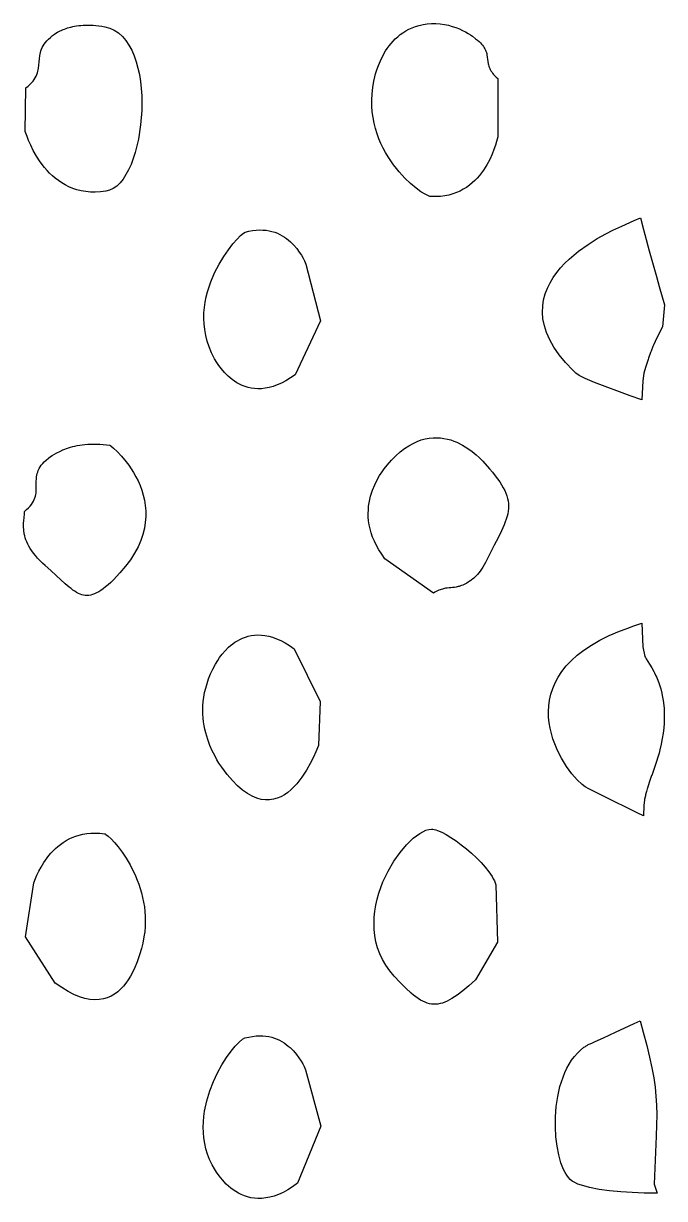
# Model space of a CAD drawing. Header units: millimetres. Extents: x 73 to 173, y -160 to -92.
# Drawn here: x 169.728 to 170.387, y -138.948 to -137.741 of the extents above; entities that cross this region are included whole.
import ezdxf

# ---------------------------------------------------------------- set-up
doc = ezdxf.new("R2010")
doc.units = ezdxf.units.MM
doc.layers.add('F.Silkscreen', color=41, linetype='CONTINUOUS', true_color=0xf2eda1)

msp = doc.modelspace()

# ---------------------------------------------------------------- linework, layer by layer
at = {"layer": 'F.Silkscreen', "linetype": 'CONTINUOUS'}
for p, q in [((169.773462, -137.745694), (169.775146, -137.745198)), ((169.775146, -137.745198), (169.776918, -137.744737)), ((169.776918, -137.744737), (169.778781, -137.744302)), ((169.778781, -137.744302), (169.780739, -137.74391)), ((169.780739, -137.74391), (169.78278, -137.743577)), ((169.78278, -137.743577), (169.784929, -137.743285)), ((169.784929, -137.743285), (169.787153, -137.743048)), ((169.787153, -137.743048), (169.789488, -137.742876)), ((169.789488, -137.742876), (169.791913, -137.742777)), ((169.791913, -137.742777), (169.794441, -137.742753)), ((169.794441, -137.742753), (169.797061, -137.742796)), ((169.797061, -137.742796), (169.799788, -137.742928)), ((169.799788, -137.742928), (169.802615, -137.74315)), ((169.802615, -137.74315), (169.805534, -137.743464)), ((169.805534, -137.743464), (169.808564, -137.743874)), ((169.808564, -137.743874), (169.811695, -137.744384)), ((169.811695, -137.744384), (169.816835, -137.74576)), ((170.127847, -137.74548), (170.131385, -137.744161)), ((170.131385, -137.744161), (170.135122, -137.743057)), ((170.135122, -137.743057), (170.139058, -137.742177)), ((170.139058, -137.742177), (170.143205, -137.741543)), ((170.143205, -137.741543), (170.147573, -137.741176)), ((170.147573, -137.741176), (170.149914, -137.741105)), ((170.149914, -137.741105), (170.15222, -137.741129)), ((170.15222, -137.741129), (170.156718, -137.741442)), ((170.156718, -137.741442), (170.161038, -137.742058)), ((170.161038, -137.742058), (170.165182, -137.742942)), ((170.165182, -137.742942), (170.169117, -137.744046)), ((170.169117, -137.744046), (170.172835, -137.745327)), ((170.172835, -137.745327), (170.176326, -137.746748)), ((169.752225, -137.758933), (169.753949, -137.757159)), ((169.753949, -137.757159), (169.755914, -137.755363)), ((169.755914, -137.755363), (169.758136, -137.753545)), ((169.758136, -137.753545), (169.760021, -137.75214)), ((169.760021, -137.75214), (169.761434, -137.7512)), ((169.761434, -137.7512), (169.763171, -137.750144)), ((169.763171, -137.750144), (169.765233, -137.749028)), ((169.765233, -137.749028), (169.767636, -137.747881)), ((169.767636, -137.747881), (169.768963, -137.747323)), ((169.768963, -137.747323), (169.770373, -137.74676)), ((169.770373, -137.74676), (169.771877, -137.746221)), ((169.771877, -137.746221), (169.773462, -137.745694)), ((169.816835, -137.74576), (169.821558, -137.747906)), ((169.821558, -137.747906), (169.825909, -137.750785)), ((169.825909, -137.750785), (169.829857, -137.754331)), ((169.829857, -137.754331), (169.833438, -137.758506)), ((170.10822, -137.759263), (170.110508, -137.75692)), ((170.110508, -137.75692), (170.112961, -137.754673)), ((170.112961, -137.754673), (170.115585, -137.752547)), ((170.115585, -137.752547), (170.118377, -137.750552)), ((170.118377, -137.750552), (170.121344, -137.748694)), ((170.121344, -137.748694), (170.124501, -137.746991)), ((170.124501, -137.746991), (170.127847, -137.74548)), ((170.176326, -137.746748), (170.179565, -137.748252)), ((170.179565, -137.748252), (170.182549, -137.749798)), ((170.182549, -137.749798), (170.185264, -137.751354)), ((170.185264, -137.751354), (170.187684, -137.752862)), ((170.187684, -137.752862), (170.189803, -137.754289)), ((170.189803, -137.754289), (170.193092, -137.756691)), ((170.193092, -137.756691), (170.194984, -137.758215)), ((169.74558, -137.770804), (169.746067, -137.769149)), ((169.746067, -137.769149), (169.746687, -137.767489)), ((169.746687, -137.767489), (169.74745, -137.765822)), ((169.74745, -137.765822), (169.748361, -137.764127)), ((169.748361, -137.764127), (169.749451, -137.762413)), ((169.749451, -137.762413), (169.750731, -137.76068)), ((169.750731, -137.76068), (169.752225, -137.758933)), ((169.833438, -137.758506), (169.836627, -137.76326)), ((169.836627, -137.76326), (169.839467, -137.768511)), ((169.839467, -137.768511), (169.841942, -137.774235)), ((170.097581, -137.774359), (170.100571, -137.769237)), ((170.100571, -137.769237), (170.102263, -137.766682)), ((170.102263, -137.766682), (170.104096, -137.764154)), ((170.104096, -137.764154), (170.106084, -137.761683)), ((170.106084, -137.761683), (170.10822, -137.759263)), ((170.194984, -137.758215), (170.196562, -137.759582)), ((170.196562, -137.759582), (170.197967, -137.760924)), ((170.197967, -137.760924), (170.199199, -137.762237)), ((170.199199, -137.762237), (170.200282, -137.763533)), ((170.200282, -137.763533), (170.20121, -137.764805)), ((170.20121, -137.764805), (170.202012, -137.766044)), ((170.202012, -137.766044), (170.202685, -137.767282)), ((170.202685, -137.767282), (170.203263, -137.768497)), ((170.203263, -137.768497), (170.203731, -137.769695)), ((169.743983, -137.783753), (169.744234, -137.780534)), ((169.744234, -137.780534), (169.744491, -137.777321)), ((169.744491, -137.777321), (169.744888, -137.774076)), ((169.744888, -137.774076), (169.745198, -137.772446)), ((169.745198, -137.772446), (169.74558, -137.770804)), ((169.841942, -137.774235), (169.84407, -137.780374)), ((169.84407, -137.780374), (169.84585, -137.786862)), ((170.093073, -137.784212), (170.095089, -137.7794)), ((170.095089, -137.7794), (170.097581, -137.774359)), ((170.203731, -137.769695), (170.20412, -137.770883)), ((170.20412, -137.770883), (170.204443, -137.772061)), ((170.204443, -137.772061), (170.204698, -137.773234)), ((170.204698, -137.773234), (170.205089, -137.775545)), ((170.205089, -137.775545), (170.20538, -137.777846)), ((170.20538, -137.777846), (170.205669, -137.780154)), ((170.205669, -137.780154), (170.206061, -137.782472)), ((169.741146, -137.795167), (169.741884, -137.793516)), ((169.741884, -137.793516), (169.742478, -137.791857)), ((169.742478, -137.791857), (169.742944, -137.790227)), ((169.742944, -137.790227), (169.74331, -137.7886)), ((169.74331, -137.7886), (169.7436, -137.786978)), ((169.7436, -137.786978), (169.743983, -137.783753)), ((169.84585, -137.786862), (169.847298, -137.793661)), ((169.847298, -137.793661), (169.848416, -137.800705)), ((170.08933, -137.796014), (170.090238, -137.79266)), ((170.090238, -137.79266), (170.091464, -137.788683)), ((170.091464, -137.788683), (170.093073, -137.784212)), ((170.206061, -137.782472), (170.206324, -137.783638)), ((170.206324, -137.783638), (170.206651, -137.784817)), ((170.206651, -137.784817), (170.207049, -137.78601)), ((170.207049, -137.78601), (170.207519, -137.787219)), ((170.207519, -137.787219), (170.208102, -137.78844)), ((170.208102, -137.78844), (170.208783, -137.789676)), ((170.208783, -137.789676), (170.2096, -137.790926)), ((170.2096, -137.790926), (170.210535, -137.7922)), ((170.210535, -137.7922), (170.211622, -137.793506)), ((170.211622, -137.793506), (170.212877, -137.794835)), ((169.730728, -137.807243), (169.73291, -137.805454)), ((169.73291, -137.805454), (169.734831, -137.803694)), ((169.734831, -137.803694), (169.736506, -137.801949)), ((169.736506, -137.801949), (169.737964, -137.800233)), ((169.737964, -137.800233), (169.739211, -137.798521)), ((169.739211, -137.798521), (169.740262, -137.796837)), ((169.740262, -137.796837), (169.741146, -137.795167)), ((169.848416, -137.800705), (169.849209, -137.807956)), ((170.087236, -137.80696), (170.08837, -137.800328)), ((170.08837, -137.800328), (170.08933, -137.796014)), ((170.212877, -137.794835), (170.214277, -137.796178)), ((170.214277, -137.796178), (170.215869, -137.797552)), ((170.215869, -137.797552), (170.215777, -137.857394)), ((169.730044, -137.852078), (169.730728, -137.807243)), ((169.849209, -137.807956), (169.84969, -137.815356)), ((169.84969, -137.815356), (169.849733, -137.83038)), ((170.086224, -137.819778), (170.086524, -137.813442)), ((170.086524, -137.813442), (170.087236, -137.80696)), ((170.086313, -137.825947), (170.086224, -137.819778)), ((170.086761, -137.831967), (170.086313, -137.825947)), ((169.849733, -137.83038), (169.84861, -137.845351)), ((170.087552, -137.8378), (170.086761, -137.831967)), ((170.088649, -137.843472), (170.087552, -137.8378)), ((169.731863, -137.857342), (169.730044, -137.852078)), ((169.84861, -137.845351), (169.84637, -137.859868)), ((170.090031, -137.848985), (170.088649, -137.843472)), ((170.091696, -137.854299), (170.090031, -137.848985)), ((169.733481, -137.861437), (169.731863, -137.857342)), ((169.735599, -137.866256), (169.733481, -137.861437)), ((169.84637, -137.859868), (169.843073, -137.87349)), ((170.093596, -137.859452), (170.091696, -137.854299)), ((170.09569, -137.864404), (170.093596, -137.859452)), ((170.098007, -137.869171), (170.09569, -137.864404)), ((170.213452, -137.865955), (170.21194, -137.870401)), ((170.214566, -137.862203), (170.213452, -137.865955)), ((170.215777, -137.857394), (170.214566, -137.862203)), ((169.738258, -137.871625), (169.735599, -137.866256)), ((169.741512, -137.877352), (169.738258, -137.871625)), ((169.745359, -137.883253), (169.741512, -137.877352)), ((169.843073, -137.87349), (169.841055, -137.879832)), ((170.100473, -137.873751), (170.098007, -137.869171)), ((170.103082, -137.878124), (170.100473, -137.873751)), ((170.105814, -137.882307), (170.103082, -137.878124)), ((170.21, -137.875388), (170.207568, -137.880723)), ((170.21194, -137.870401), (170.21, -137.875388)), ((169.749856, -137.88914), (169.745359, -137.883253)), ((169.752347, -137.892017), (169.749856, -137.88914)), ((169.838786, -137.885804), (169.836288, -137.891341)), ((169.841055, -137.879832), (169.838786, -137.885804)), ((170.108642, -137.886273), (170.105814, -137.882307)), ((170.111552, -137.890041), (170.108642, -137.886273)), ((170.114496, -137.893595), (170.111552, -137.890041)), ((170.202917, -137.889069), (170.201087, -137.891857)), ((170.204612, -137.886268), (170.202917, -137.889069)), ((170.207568, -137.880723), (170.204612, -137.886268)), ((169.755017, -137.89482), (169.752347, -137.892017)), ((169.757867, -137.897528), (169.755017, -137.89482)), ((169.760898, -137.90013), (169.757867, -137.897528)), ((169.764107, -137.902575), (169.760898, -137.90013)), ((169.83061, -137.900895), (169.827446, -137.904817)), ((169.833556, -137.896384), (169.83061, -137.900895)), ((169.836288, -137.891341), (169.833556, -137.896384)), ((170.117463, -137.896939), (170.114496, -137.893595)), ((170.120432, -137.900052), (170.117463, -137.896939)), ((170.12627, -137.905613), (170.120432, -137.900052)), ((170.194634, -137.899983), (170.192157, -137.902536)), ((170.196939, -137.897336), (170.194634, -137.899983)), ((170.199097, -137.89462), (170.196939, -137.897336)), ((170.201087, -137.891857), (170.199097, -137.89462)), ((169.767499, -137.904858), (169.764107, -137.902575)), ((169.771104, -137.906956), (169.767499, -137.904858)), ((169.774894, -137.908843), (169.771104, -137.906956)), ((169.778886, -137.910493), (169.774894, -137.908843)), ((169.783081, -137.91188), (169.778886, -137.910493)), ((169.787494, -137.912991), (169.783081, -137.91188)), ((169.79211, -137.913802), (169.787494, -137.912991)), ((169.796952, -137.914281), (169.79211, -137.913802)), ((169.802019, -137.914406), (169.796952, -137.914281)), ((169.807301, -137.914165), (169.802019, -137.914406)), ((169.812816, -137.913518), (169.807301, -137.914165)), ((169.816757, -137.912491), (169.812816, -137.913518)), ((169.820509, -137.910661), (169.816757, -137.912491)), ((169.824083, -137.908089), (169.820509, -137.910661)), ((169.827446, -137.904817), (169.824083, -137.908089)), ((170.131818, -137.910249), (170.12627, -137.905613)), ((170.136876, -137.913935), (170.131818, -137.910249)), ((170.141248, -137.916621), (170.136876, -137.913935)), ((170.177009, -137.913273), (170.173395, -137.914872)), ((170.180418, -137.911467), (170.177009, -137.913273)), ((170.183633, -137.909469), (170.180418, -137.911467)), ((170.186662, -137.907301), (170.183633, -137.909469)), ((170.189487, -137.904978), (170.186662, -137.907301)), ((170.192157, -137.902536), (170.189487, -137.904978)), ((170.144744, -137.918286), (170.141248, -137.916621)), ((170.146109, -137.918742), (170.144744, -137.918286)), ((170.147174, -137.918928), (170.146109, -137.918742)), ((170.152123, -137.919006), (170.147174, -137.918928)), ((170.156823, -137.918759), (170.152123, -137.919006)), ((170.161296, -137.918194), (170.156823, -137.918759)), ((170.165544, -137.917352), (170.161296, -137.918194)), ((170.16958, -137.916235), (170.165544, -137.917352)), ((170.173395, -137.914872), (170.16958, -137.916235)), ((170.334296, -137.953386), (170.343431, -137.949203)), ((170.343431, -137.949203), (170.356018, -137.943648)), ((170.356018, -137.943648), (170.362442, -137.94063)), ((170.362442, -137.94063), (170.364577, -137.94872)), ((170.364577, -137.94872), (170.36463, -137.948923)), ((170.36463, -137.948923), (170.367043, -137.957936)), ((169.947801, -137.962753), (169.951442, -137.959067)), ((169.951442, -137.959067), (169.954226, -137.956662)), ((169.954226, -137.956662), (169.955948, -137.955629)), ((169.955948, -137.955629), (169.959933, -137.95462)), ((169.959933, -137.95462), (169.96377, -137.953895)), ((169.96377, -137.953895), (169.967446, -137.953447)), ((169.967446, -137.953447), (169.970984, -137.953255)), ((169.970984, -137.953255), (169.974373, -137.953311)), ((169.974373, -137.953311), (169.977619, -137.953593)), ((169.977619, -137.953593), (169.980726, -137.954079)), ((169.980726, -137.954079), (169.983691, -137.954757)), ((169.983691, -137.954757), (169.98653, -137.955629)), ((169.98653, -137.955629), (169.989216, -137.956657)), ((169.989216, -137.956657), (169.991781, -137.957833)), ((169.991781, -137.957833), (169.994204, -137.959134)), ((169.994204, -137.959134), (169.996509, -137.960571)), ((169.996509, -137.960571), (169.998681, -137.962078)), ((169.998681, -137.962078), (170.000737, -137.963682)), ((170.308681, -137.968017), (170.318159, -137.962057)), ((170.318159, -137.962057), (170.326853, -137.957163)), ((170.326853, -137.957163), (170.334296, -137.953386)), ((170.367043, -137.957936), (170.367064, -137.958014)), ((170.367064, -137.958014), (170.371548, -137.974571)), ((169.934052, -137.980541), (169.938883, -137.973585)), ((169.938883, -137.973585), (169.943546, -137.967613)), ((169.943546, -137.967613), (169.947801, -137.962753)), ((170.000737, -137.963682), (170.002652, -137.965364)), ((170.002652, -137.965364), (170.006154, -137.968838)), ((170.006154, -137.968838), (170.009184, -137.972408)), ((170.009184, -137.972408), (170.011763, -137.975914)), ((170.298927, -137.975032), (170.308681, -137.968017)), ((170.371548, -137.974571), (170.371582, -137.974696)), ((170.371582, -137.974696), (170.375525, -137.988997)), ((169.929252, -137.988428), (169.934052, -137.980541)), ((170.011763, -137.975914), (170.013914, -137.979244)), ((170.013914, -137.979244), (170.015654, -137.982284)), ((170.015654, -137.982284), (170.016993, -137.984897)), ((170.016993, -137.984897), (170.018555, -137.988297)), ((170.284827, -137.987478), (170.289366, -137.983075)), ((170.289366, -137.983075), (170.298927, -137.975032)), ((169.920683, -138.006561), (169.924729, -137.997132)), ((169.924729, -137.997132), (169.929252, -137.988428)), ((170.018555, -137.988297), (170.033595, -138.046625)), ((170.272832, -138.002157), (170.276491, -137.997022)), ((170.276491, -137.997022), (170.280509, -137.992132)), ((170.280509, -137.992132), (170.284827, -137.987478)), ((170.375525, -137.988997), (170.375531, -137.989021)), ((170.375531, -137.989021), (170.378941, -138.00116)), ((169.917356, -138.016641), (169.920683, -138.006561)), ((170.266826, -138.01313), (170.269586, -138.007534)), ((170.269586, -138.007534), (170.272832, -138.002157)), ((170.378941, -138.00116), (170.378954, -138.001202)), ((170.378954, -138.001202), (170.381809, -138.011194)), ((169.914948, -138.027267), (169.916022, -138.02189)), ((169.916022, -138.02189), (169.917356, -138.016641)), ((170.262979, -138.025053), (170.264605, -138.01898)), ((170.264605, -138.01898), (170.266826, -138.01313)), ((170.381809, -138.011194), (170.381883, -138.01145)), ((170.381883, -138.01145), (170.3873, -138.030116)), ((169.913704, -138.03835), (169.914162, -138.032757)), ((169.914162, -138.032757), (169.914948, -138.027267)), ((170.261783, -138.037872), (170.262018, -138.031348)), ((170.262018, -138.031348), (170.262979, -138.025053)), ((170.3873, -138.030116), (170.385201, -138.052773)), ((169.913583, -138.044045), (169.913704, -138.03835)), ((169.913828, -138.049813), (169.913583, -138.044045)), ((170.033595, -138.046625), (170.007448, -138.10193)), ((170.262335, -138.044618), (170.261783, -138.037872)), ((170.263726, -138.051575), (170.262335, -138.044618)), ((169.91448, -138.055646), (169.913828, -138.049813)), ((169.915558, -138.061542), (169.91448, -138.055646)), ((170.266032, -138.058746), (170.263726, -138.051575)), ((170.269304, -138.066138), (170.266032, -138.058746)), ((170.385201, -138.052773), (170.378428, -138.0662)), ((169.917083, -138.067487), (169.915558, -138.061542)), ((169.919103, -138.073456), (169.917083, -138.067487)), ((170.273598, -138.073732), (170.269304, -138.066138)), ((170.377718, -138.067694), (170.376035, -138.071456)), ((170.378428, -138.0662), (170.377718, -138.067694)), ((169.921627, -138.079463), (169.919103, -138.073456)), ((169.924691, -138.085471), (169.921627, -138.079463)), ((170.278988, -138.081536), (170.273598, -138.073732)), ((170.285535, -138.08954), (170.278988, -138.081536)), ((170.373056, -138.078967), (170.37088, -138.085114)), ((170.373502, -138.077774), (170.373056, -138.078967)), ((170.37543, -138.072893), (170.373502, -138.077774)), ((170.376035, -138.071456), (170.37543, -138.072893)), ((169.927046, -138.08944), (169.924691, -138.085471)), ((169.929074, -138.092465), (169.927046, -138.08944)), ((169.931654, -138.095915), (169.929074, -138.092465)), ((170.293281, -138.097737), (170.285535, -138.08954)), ((170.367876, -138.094505), (170.366182, -138.100374)), ((170.368143, -138.093628), (170.367876, -138.094505)), ((170.370514, -138.086201), (170.368143, -138.093628)), ((170.37088, -138.085114), (170.370514, -138.086201)), ((169.934804, -138.099611), (169.931654, -138.095915)), ((169.938541, -138.103357), (169.934804, -138.099611)), ((169.942824, -138.106971), (169.938541, -138.103357)), ((169.945192, -138.108668), (169.942824, -138.106971)), ((170.002624, -138.105263), (169.997934, -138.108115)), ((170.007448, -138.10193), (170.002624, -138.105263)), ((170.296107, -138.100401), (170.293281, -138.097737)), ((170.299693, -138.102898), (170.296107, -138.100401)), ((170.305566, -138.105853), (170.299693, -138.102898)), ((170.315252, -138.109885), (170.305566, -138.105853)), ((170.366182, -138.100374), (170.364852, -138.108396)), ((169.947687, -138.110258), (169.945192, -138.108668)), ((169.950332, -138.111719), (169.947687, -138.110258)), ((169.953127, -138.113032), (169.950332, -138.111719)), ((169.956058, -138.114157), (169.953127, -138.113032)), ((169.959142, -138.115092), (169.956058, -138.114157)), ((169.962357, -138.115799), (169.959142, -138.115092)), ((169.965735, -138.116258), (169.962357, -138.115799)), ((169.969252, -138.116441), (169.965735, -138.116258)), ((169.972909, -138.116327), (169.969252, -138.116441)), ((169.976717, -138.115901), (169.972909, -138.116327)), ((169.980664, -138.115131), (169.976717, -138.115901)), ((169.98477, -138.113983), (169.980664, -138.115131)), ((169.989013, -138.112448), (169.98477, -138.113983)), ((169.993395, -138.110505), (169.989013, -138.112448)), ((169.997934, -138.108115), (169.993395, -138.110505)), ((170.352132, -138.123572), (170.315252, -138.109885)), ((170.364852, -138.108396), (170.363927, -138.127809)), ((170.363927, -138.127809), (170.352132, -138.123572)), ((170.137163, -138.169003), (170.141283, -138.167864)), ((170.141283, -138.167864), (170.14531, -138.167116)), ((170.14531, -138.167116), (170.149251, -138.166718)), ((170.149251, -138.166718), (170.153103, -138.166634)), ((170.153103, -138.166634), (170.15686, -138.166853)), ((170.15686, -138.166853), (170.160505, -138.167335)), ((170.160505, -138.167335), (170.164029, -138.168059)), ((169.765373, -138.180684), (169.768699, -138.179221)), ((169.768699, -138.179221), (169.770505, -138.1785)), ((169.770505, -138.1785), (169.772418, -138.177802)), ((169.772418, -138.177802), (169.77443, -138.177122)), ((169.77443, -138.177122), (169.776544, -138.176479)), ((169.776544, -138.176479), (169.778766, -138.175878)), ((169.778766, -138.175878), (169.781083, -138.175318)), ((169.781083, -138.175318), (169.783495, -138.174808)), ((169.783495, -138.174808), (169.786025, -138.174352)), ((169.786025, -138.174352), (169.78865, -138.17397)), ((169.78865, -138.17397), (169.791382, -138.173646)), ((169.791382, -138.173646), (169.794214, -138.1734)), ((169.794214, -138.1734), (169.797162, -138.173236)), ((169.797162, -138.173236), (169.800198, -138.173159)), ((169.800198, -138.173159), (169.803348, -138.173177)), ((169.803348, -138.173177), (169.806603, -138.173301)), ((169.806603, -138.173301), (169.809967, -138.173525)), ((169.809967, -138.173525), (169.813429, -138.173862)), ((169.813429, -138.173862), (169.817002, -138.174323)), ((169.817002, -138.174323), (169.818117, -138.175095)), ((169.818117, -138.175095), (169.820705, -138.177278)), ((169.820705, -138.177278), (169.824415, -138.180801)), ((170.115598, -138.181245), (170.120031, -138.17783)), ((170.120031, -138.17783), (170.124397, -138.174914)), ((170.124397, -138.174914), (170.128721, -138.172496)), ((170.128721, -138.172496), (170.132977, -138.170531)), ((170.132977, -138.170531), (170.137163, -138.169003)), ((170.164029, -138.168059), (170.167438, -138.169003)), ((170.167438, -138.169003), (170.170717, -138.170123)), ((170.170717, -138.170123), (170.173862, -138.171406)), ((170.173862, -138.171406), (170.179744, -138.174352)), ((170.179744, -138.174352), (170.185, -138.177597)), ((170.185, -138.177597), (170.18962, -138.180952)), ((169.747904, -138.193225), (169.749592, -138.191443)), ((169.749592, -138.191443), (169.751537, -138.189642)), ((169.751537, -138.189642), (169.753753, -138.187815)), ((169.753753, -138.187815), (169.756062, -138.186104)), ((169.756062, -138.186104), (169.757806, -138.184917)), ((169.757806, -138.184917), (169.759928, -138.183584)), ((169.759928, -138.183584), (169.76245, -138.18216)), ((169.76245, -138.18216), (169.765373, -138.180684)), ((169.824415, -138.180801), (169.828905, -138.185588)), ((169.828905, -138.185588), (169.833851, -138.191557)), ((169.833851, -138.191557), (169.836385, -138.194958)), ((170.102105, -138.194867), (170.106625, -138.189745)), ((170.106625, -138.189745), (170.111126, -138.185217)), ((170.111126, -138.185217), (170.115598, -138.181245)), ((170.18962, -138.180952), (170.193509, -138.184174)), ((170.193509, -138.184174), (170.196635, -138.187054)), ((170.196635, -138.187054), (170.20039, -138.190924)), ((170.20039, -138.190924), (170.20732, -138.198668)), ((169.741866, -138.205284), (169.742238, -138.203607)), ((169.742238, -138.203607), (169.742746, -138.201912)), ((169.742746, -138.201912), (169.743407, -138.200203)), ((169.743407, -138.200203), (169.74424, -138.198478)), ((169.74424, -138.198478), (169.745247, -138.196748)), ((169.745247, -138.196748), (169.746467, -138.194998)), ((169.746467, -138.194998), (169.747904, -138.193225)), ((169.836385, -138.194958), (169.838902, -138.19862)), ((169.838902, -138.19862), (169.841364, -138.202544)), ((169.841364, -138.202544), (169.843729, -138.206706)), ((170.094396, -138.20553), (170.096843, -138.201757)), ((170.096843, -138.201757), (170.099045, -138.198691)), ((170.099045, -138.198691), (170.102105, -138.194867)), ((170.20732, -138.198668), (170.210355, -138.202251)), ((170.210355, -138.202251), (170.213108, -138.205689)), ((169.741285, -138.211948), (169.741428, -138.208623)), ((169.741294, -138.215249), (169.741285, -138.211948)), ((169.741325, -138.218538), (169.741294, -138.215249)), ((169.741428, -138.208623), (169.741591, -138.206966)), ((169.741591, -138.206966), (169.741866, -138.205284)), ((169.843729, -138.206706), (169.845939, -138.211113)), ((169.845939, -138.211113), (169.847966, -138.215743)), ((169.847966, -138.215743), (169.84977, -138.22059)), ((170.087014, -138.220698), (170.089327, -138.215041)), ((170.089327, -138.215041), (170.09184, -138.209967)), ((170.09184, -138.209967), (170.094396, -138.20553)), ((170.213108, -138.205689), (170.215592, -138.208971)), ((170.215592, -138.208971), (170.217809, -138.212112)), ((170.217809, -138.212112), (170.219771, -138.215138)), ((170.219771, -138.215138), (170.221473, -138.218063)), ((169.73993, -138.228503), (169.740423, -138.22683)), ((169.740423, -138.22683), (169.74079, -138.225167)), ((169.74079, -138.225167), (169.741036, -138.2235)), ((169.741036, -138.2235), (169.741197, -138.221837)), ((169.741197, -138.221837), (169.741325, -138.218538)), ((169.84977, -138.22059), (169.85131, -138.225644)), ((169.85131, -138.225644), (169.852531, -138.230891)), ((170.083588, -138.233588), (170.085049, -138.226891)), ((170.085049, -138.226891), (170.087014, -138.220698)), ((170.221473, -138.218063), (170.222934, -138.220891)), ((170.222934, -138.220891), (170.224153, -138.223646)), ((170.224153, -138.223646), (170.225136, -138.22634)), ((170.225136, -138.22634), (170.225895, -138.228983)), ((169.731358, -138.240594), (169.733261, -138.238819)), ((169.733261, -138.238819), (169.734903, -138.237063)), ((169.734903, -138.237063), (169.736318, -138.235319)), ((169.736318, -138.235319), (169.737508, -138.233608)), ((169.737508, -138.233608), (169.738493, -138.231885)), ((169.738493, -138.231885), (169.739299, -138.230189)), ((169.739299, -138.230189), (169.73993, -138.228503)), ((169.852531, -138.230891), (169.853402, -138.236333)), ((169.853402, -138.236333), (169.853873, -138.241943)), ((170.082761, -138.240743), (170.083081, -138.237113)), ((170.083081, -138.237113), (170.083588, -138.233588)), ((170.225895, -138.228983), (170.226443, -138.231603)), ((170.226443, -138.231603), (170.226756, -138.234197)), ((170.226789, -138.239401), (170.226499, -138.242044)), ((170.226756, -138.234197), (170.226874, -138.236797)), ((170.226874, -138.236797), (170.226789, -138.239401)), ((169.728199, -138.254741), (169.728414, -138.25178)), ((169.728414, -138.25178), (169.728724, -138.249161)), ((169.728724, -138.249161), (169.729283, -138.244991)), ((169.729172, -138.242388), (169.731358, -138.240594)), ((169.729359, -138.243484), (169.729172, -138.242388)), ((169.729283, -138.244991), (169.729359, -138.243484)), ((169.853898, -138.247724), (169.853443, -138.253664)), ((169.853873, -138.241943), (169.853898, -138.247724)), ((170.08264, -138.244481), (170.082761, -138.240743)), ((170.082741, -138.248317), (170.08264, -138.244481)), ((170.083074, -138.25225), (170.082741, -138.248317)), ((170.083659, -138.256268), (170.083074, -138.25225)), ((170.224542, -138.250255), (170.223543, -138.253148)), ((170.225372, -138.247449), (170.224542, -138.250255)), ((170.226029, -138.244722), (170.225372, -138.247449)), ((170.226499, -138.242044), (170.226029, -138.244722)), ((169.728156, -138.258003), (169.728199, -138.254741)), ((169.728405, -138.261555), (169.728156, -138.258003)), ((169.728994, -138.265383), (169.728405, -138.261555)), ((169.852466, -138.259752), (169.850925, -138.265979)), ((169.853443, -138.253664), (169.852466, -138.259752)), ((170.084521, -138.260371), (170.083659, -138.256268)), ((170.08568, -138.264545), (170.084521, -138.260371)), ((170.219582, -138.262485), (170.216213, -138.269406)), ((170.222375, -138.256134), (170.219582, -138.262485)), ((170.223543, -138.253148), (170.222375, -138.256134)), ((169.729459, -138.267394), (169.728994, -138.265383)), ((169.730026, -138.269449), (169.729459, -138.267394)), ((169.730733, -138.271581), (169.730026, -138.269449)), ((169.7316, -138.273751), (169.730733, -138.271581)), ((169.7326, -138.27599), (169.7316, -138.273751)), ((169.733783, -138.278265), (169.7326, -138.27599)), ((169.84878, -138.272326), (169.845967, -138.278798)), ((169.850925, -138.265979), (169.84878, -138.272326)), ((170.087137, -138.268798), (170.08568, -138.264545)), ((170.088938, -138.273121), (170.087137, -138.268798)), ((170.091095, -138.277498), (170.088938, -138.273121)), ((170.216213, -138.269406), (170.212304, -138.277029)), ((169.735134, -138.280601), (169.733783, -138.278265)), ((169.736671, -138.28298), (169.735134, -138.280601)), ((169.738409, -138.285398), (169.736671, -138.28298)), ((169.740354, -138.287854), (169.738409, -138.285398)), ((169.742521, -138.290351), (169.740354, -138.287854)), ((169.842474, -138.285378), (169.838243, -138.292059)), ((169.845967, -138.278798), (169.842474, -138.285378)), ((170.093599, -138.281949), (170.091095, -138.277498)), ((170.096504, -138.286436), (170.093599, -138.281949)), ((170.099809, -138.290971), (170.096504, -138.286436)), ((170.212304, -138.277029), (170.203119, -138.294818)), ((169.744912, -138.29288), (169.742521, -138.290351)), ((169.747554, -138.295437), (169.744912, -138.29288)), ((169.750452, -138.298028), (169.747554, -138.295437)), ((169.756362, -138.303248), (169.750452, -138.298028)), ((169.833227, -138.298826), (169.82739, -138.305667)), ((169.838243, -138.292059), (169.833227, -138.298826)), ((170.149669, -138.326317), (170.099809, -138.290971)), ((170.200351, -138.299741), (170.198959, -138.301897)), ((170.201747, -138.297391), (170.200351, -138.299741)), ((170.203119, -138.294818), (170.201747, -138.297391)), ((169.761722, -138.308122), (169.756362, -138.303248)), ((169.771054, -138.316645), (169.761722, -138.308122)), ((169.820705, -138.312591), (169.817852, -138.315296)), ((169.82739, -138.305667), (169.820705, -138.312591)), ((170.190002, -138.311999), (170.188974, -138.312831)), ((170.191118, -138.311038), (170.190002, -138.311999)), ((170.192306, -138.309922), (170.191118, -138.311038)), ((170.193553, -138.308659), (170.192306, -138.309922)), ((170.194856, -138.307226), (170.193553, -138.308659)), ((170.1962, -138.305639), (170.194856, -138.307226)), ((170.197576, -138.303859), (170.1962, -138.305639)), ((170.198959, -138.301897), (170.197576, -138.303859)), ((169.77519, -138.320195), (169.771054, -138.316645)), ((169.77716, -138.32177), (169.77519, -138.320195)), ((169.779062, -138.323202), (169.77716, -138.32177)), ((169.780939, -138.324494), (169.779062, -138.323202)), ((169.782759, -138.325626), (169.780939, -138.324494)), ((169.807761, -138.323502), (169.80551, -138.32494)), ((169.810106, -138.321833), (169.807761, -138.323502)), ((169.812567, -138.319909), (169.810106, -138.321833)), ((169.815146, -138.317731), (169.812567, -138.319909)), ((169.817852, -138.315296), (169.815146, -138.317731)), ((170.152623, -138.324691), (170.15119, -138.32545)), ((170.153994, -138.324016), (170.152623, -138.324691)), ((170.155303, -138.323439), (170.153994, -138.324016)), ((170.15654, -138.322938), (170.155303, -138.323439)), ((170.157724, -138.322502), (170.15654, -138.322938)), ((170.158855, -138.322138), (170.157724, -138.322502)), ((170.159939, -138.321835), (170.158855, -138.322138)), ((170.161995, -138.32139), (170.159939, -138.321835)), ((170.163919, -138.321097), (170.161995, -138.32139)), ((170.165769, -138.32091), (170.163919, -138.321097)), ((170.167565, -138.320784), (170.165769, -138.32091)), ((170.169374, -138.320647), (170.167565, -138.320784)), ((170.171216, -138.320463), (170.169374, -138.320647)), ((170.173151, -138.32016), (170.171216, -138.320463)), ((170.175217, -138.319705), (170.173151, -138.32016)), ((170.176301, -138.319396), (170.175217, -138.319705)), ((170.177444, -138.319027), (170.176301, -138.319396)), ((170.178623, -138.318598), (170.177444, -138.319027)), ((170.179886, -138.318084), (170.178623, -138.318598)), ((170.181185, -138.317497), (170.179886, -138.318084)), ((170.182558, -138.316813), (170.181185, -138.317497)), ((170.184012, -138.316045), (170.182558, -138.316813)), ((170.185543, -138.315171), (170.184012, -138.316045)), ((170.186534, -138.314559), (170.185543, -138.315171)), ((170.188047, -138.313521), (170.186534, -138.314559)), ((170.188974, -138.312831), (170.188047, -138.313521)), ((169.784569, -138.326593), (169.782759, -138.325626)), ((169.786353, -138.327403), (169.784569, -138.326593)), ((169.788139, -138.328038), (169.786353, -138.327403)), ((169.789925, -138.328487), (169.788139, -138.328038)), ((169.791727, -138.32876), (169.789925, -138.328487)), ((169.793555, -138.328838), (169.791727, -138.32876)), ((169.795405, -138.328715), (169.793555, -138.328838)), ((169.79731, -138.328394), (169.795405, -138.328715)), ((169.799259, -138.327868), (169.79731, -138.328394)), ((169.801269, -138.327113), (169.799259, -138.327868)), ((169.803346, -138.326142), (169.801269, -138.327113)), ((169.80551, -138.32494), (169.803346, -138.326142)), ((170.15119, -138.32545), (170.149669, -138.326317)), ((170.349641, -138.362251), (170.355818, -138.360003)), ((170.355818, -138.360003), (170.363885, -138.357067)), ((170.363885, -138.357067), (170.365015, -138.381464)), ((169.950683, -138.373896), (169.953423, -138.372626)), ((169.953423, -138.372626), (169.956287, -138.371529)), ((169.956287, -138.371529), (169.959294, -138.370633)), ((169.959294, -138.370633), (169.96244, -138.369953)), ((169.96244, -138.369953), (169.965735, -138.369515)), ((169.965735, -138.369515), (169.969165, -138.369343)), ((169.969165, -138.369343), (169.972738, -138.369465)), ((169.972738, -138.369465), (169.976449, -138.36989)), ((169.976449, -138.36989), (169.980296, -138.370657)), ((169.980296, -138.370657), (169.984287, -138.371775)), ((169.984287, -138.371775), (169.98842, -138.373276)), ((170.3208, -138.374776), (170.33034, -138.370051)), ((170.33034, -138.370051), (170.340846, -138.365566)), ((170.340846, -138.365566), (170.343133, -138.364667)), ((170.343133, -138.364667), (170.345739, -138.363686)), ((170.345739, -138.363686), (170.349641, -138.362251)), ((169.935459, -138.385656), (169.939111, -138.382004)), ((169.939111, -138.382004), (169.941147, -138.380222)), ((169.941147, -138.380222), (169.94332, -138.37849)), ((169.94332, -138.37849), (169.945641, -138.376853)), ((169.945641, -138.376853), (169.948088, -138.375306)), ((169.948088, -138.375306), (169.950683, -138.373896)), ((169.98842, -138.373276), (169.992688, -138.375189)), ((169.992688, -138.375189), (169.997092, -138.37753)), ((169.997092, -138.37753), (170.00164, -138.380312)), ((170.00164, -138.380312), (170.006336, -138.383574)), ((170.006336, -138.383574), (170.033207, -138.437855)), ((170.297595, -138.390137), (170.304454, -138.38484)), ((170.304454, -138.38484), (170.312182, -138.379713)), ((170.312182, -138.379713), (170.3208, -138.374776)), ((170.365015, -138.381464), (170.367205, -138.391499)), ((169.925521, -138.399393), (169.92783, -138.395533)), ((169.92783, -138.395533), (169.929819, -138.392603)), ((169.929819, -138.392603), (169.932366, -138.389239)), ((169.932366, -138.389239), (169.935459, -138.385656)), ((170.286282, -138.401162), (170.29154, -138.395577)), ((170.29154, -138.395577), (170.297595, -138.390137)), ((170.367205, -138.391499), (170.367626, -138.392374)), ((170.367626, -138.392374), (170.367642, -138.392401)), ((170.367642, -138.392401), (170.36848, -138.393807)), ((170.36848, -138.393807), (170.37195, -138.39933)), ((169.918531, -138.414271), (169.92052, -138.409373)), ((169.92052, -138.409373), (169.922839, -138.404414)), ((169.922839, -138.404414), (169.925521, -138.399393)), ((170.277959, -138.412622), (170.281762, -138.40684)), ((170.281762, -138.40684), (170.286282, -138.401162)), ((170.37195, -138.39933), (170.374228, -138.403127)), ((170.374228, -138.403127), (170.376203, -138.406718)), ((170.376203, -138.406718), (170.376925, -138.408117)), ((170.376925, -138.408117), (170.378495, -138.411365)), ((169.915497, -138.423862), (169.91686, -138.419113)), ((169.91686, -138.419113), (169.918531, -138.414271)), ((170.272332, -138.424346), (170.274821, -138.418455)), ((170.274821, -138.418455), (170.277959, -138.412622)), ((170.378495, -138.411365), (170.379246, -138.413049)), ((170.379246, -138.413049), (170.380734, -138.416683)), ((170.380734, -138.416683), (170.381442, -138.418596)), ((170.381442, -138.418596), (170.3828, -138.422683)), ((169.913018, -138.437648), (169.913599, -138.433143)), ((169.913599, -138.433143), (169.914401, -138.42855)), ((169.914401, -138.42855), (169.915497, -138.423862)), ((170.2691, -138.43618), (170.270437, -138.430266)), ((170.270437, -138.430266), (170.272332, -138.424346)), ((170.3828, -138.422683), (170.383401, -138.42473)), ((170.383401, -138.42473), (170.384558, -138.429272)), ((170.384558, -138.429272), (170.385049, -138.43157)), ((170.385049, -138.43157), (170.385944, -138.436738)), ((169.912577, -138.446389), (169.912695, -138.442073)), ((169.912695, -138.442073), (169.913018, -138.437648)), ((170.033207, -138.437855), (170.031411, -138.482941)), ((170.267988, -138.447968), (170.268299, -138.442089)), ((170.268299, -138.442089), (170.2691, -138.43618)), ((170.385944, -138.436738), (170.38625, -138.439038)), ((170.38625, -138.439038), (170.386807, -138.444942)), ((170.386807, -138.444942), (170.386936, -138.447295)), ((169.912671, -138.450602), (169.912577, -138.446389)), ((169.912947, -138.454696), (169.912671, -138.450602)), ((169.913392, -138.458685), (169.912947, -138.454696)), ((170.268143, -138.453789), (170.267988, -138.447968)), ((170.268699, -138.459531), (170.268143, -138.453789)), ((170.387021, -138.456048), (170.386854, -138.46001)), ((170.386936, -138.447295), (170.387044, -138.454323)), ((170.387044, -138.454323), (170.387021, -138.456048)), ((169.913987, -138.462555), (169.913392, -138.458685)), ((169.914721, -138.466291), (169.913987, -138.462555)), ((169.915576, -138.4699), (169.914721, -138.466291)), ((170.269644, -138.465187), (170.268699, -138.459531)), ((170.270932, -138.470721), (170.269644, -138.465187)), ((170.386461, -138.465032), (170.385836, -138.470325)), ((170.386854, -138.46001), (170.386461, -138.465032)), ((169.916532, -138.473371), (169.915576, -138.4699)), ((169.917577, -138.476691), (169.916532, -138.473371)), ((169.919869, -138.482893), (169.917577, -138.476691)), ((170.272544, -138.476127), (170.270932, -138.470721)), ((170.274417, -138.481367), (170.272544, -138.476127)), ((170.276525, -138.486438), (170.274417, -138.481367)), ((170.383915, -138.481579), (170.382582, -138.487532)), ((170.385003, -138.475821), (170.383915, -138.481579)), ((170.385836, -138.470325), (170.385003, -138.475821)), ((169.922292, -138.488461), (169.919869, -138.482893)), ((169.924751, -138.493348), (169.922292, -138.488461)), ((169.927094, -138.497506), (169.924751, -138.493348)), ((170.028767, -138.489527), (170.026299, -138.494999)), ((170.031411, -138.482941), (170.028767, -138.489527)), ((170.278843, -138.491312), (170.276525, -138.486438)), ((170.281318, -138.495965), (170.278843, -138.491312)), ((170.381736, -138.490798), (170.380808, -138.494039)), ((170.382582, -138.487532), (170.381736, -138.490798)), ((169.929196, -138.500914), (169.927094, -138.497506)), ((169.93214, -138.505234), (169.929196, -138.500914)), ((169.937676, -138.512579), (169.93214, -138.505234)), ((170.02309, -138.501427), (170.01915, -138.508377)), ((170.026299, -138.494999), (170.02309, -138.501427)), ((170.286608, -138.50454), (170.281318, -138.495965)), ((170.292125, -138.512012), (170.286608, -138.50454)), ((170.378748, -138.500538), (170.374112, -138.51369)), ((170.380808, -138.494039), (170.378748, -138.500538)), ((169.943068, -138.518898), (169.937676, -138.512579)), ((170.014498, -138.51546), (170.009146, -138.522269)), ((170.01915, -138.508377), (170.014498, -138.51546)), ((170.297553, -138.518198), (170.292125, -138.512012)), ((170.374074, -138.513797), (170.371939, -138.519923)), ((170.374112, -138.51369), (170.374074, -138.513797)), ((169.94833, -138.524256), (169.943068, -138.518898)), ((169.953455, -138.528683), (169.94833, -138.524256)), ((169.958426, -138.532245), (169.953455, -138.528683)), ((170.003117, -138.528416), (169.999846, -138.531093)), ((170.006214, -138.525447), (170.003117, -138.528416)), ((170.009146, -138.522269), (170.006214, -138.525447)), ((170.302629, -138.522953), (170.297553, -138.518198)), ((170.30566, -138.525258), (170.302629, -138.522953)), ((170.309375, -138.527455), (170.30566, -138.525258)), ((170.324466, -138.534901), (170.309375, -138.527455)), ((170.369503, -138.527558), (170.368746, -138.530165)), ((170.369785, -138.526634), (170.369503, -138.527558)), ((170.371653, -138.520781), (170.369785, -138.526634)), ((170.371939, -138.519923), (170.371653, -138.520781)), ((169.963254, -138.534992), (169.958426, -138.532245)), ((169.967934, -138.536973), (169.963254, -138.534992)), ((169.97246, -138.538227), (169.967934, -138.536973)), ((169.976846, -138.538818), (169.97246, -138.538227)), ((169.981075, -138.538788), (169.976846, -138.538818)), ((169.985151, -138.538186), (169.981075, -138.538788)), ((169.989061, -138.537069), (169.985151, -138.538186)), ((169.99282, -138.535484), (169.989061, -138.537069)), ((169.996408, -138.533471), (169.99282, -138.535484)), ((169.999846, -138.531093), (169.996408, -138.533471)), ((170.359184, -138.55194), (170.324466, -138.534901)), ((170.366702, -138.538629), (170.366062, -138.544511)), ((170.366795, -138.538154), (170.366702, -138.538629)), ((170.367018, -138.537102), (170.366795, -138.538154)), ((170.367605, -138.534552), (170.367018, -138.537102)), ((170.367842, -138.533583), (170.367605, -138.534552)), ((170.368504, -138.531046), (170.367842, -138.533583)), ((170.368746, -138.530165), (170.368504, -138.531046)), ((170.365806, -138.555268), (170.359184, -138.55194)), ((170.366062, -138.544511), (170.365806, -138.555268)), ((169.775034, -138.578945), (169.778343, -138.577405)), ((169.778343, -138.577405), (169.781829, -138.576064)), ((169.781829, -138.576064), (169.785477, -138.57493)), ((169.785477, -138.57493), (169.789312, -138.574024)), ((169.789312, -138.574024), (169.793331, -138.573368)), ((169.793331, -138.573368), (169.797532, -138.572972)), ((169.797532, -138.572972), (169.801929, -138.572865)), ((169.801929, -138.572865), (169.806522, -138.573067)), ((169.806522, -138.573067), (169.811303, -138.573585)), ((169.811303, -138.573585), (169.811995, -138.573812)), ((169.811995, -138.573812), (169.812902, -138.574301)), ((169.812902, -138.574301), (169.815256, -138.576058)), ((169.815256, -138.576058), (169.818234, -138.57881)), ((170.122094, -138.584808), (170.128909, -138.578262)), ((170.128909, -138.578262), (170.13558, -138.573278)), ((170.13558, -138.573278), (170.138782, -138.571446)), ((170.138782, -138.571446), (170.14187, -138.57006)), ((170.14187, -138.57006), (170.144808, -138.569162)), ((170.144808, -138.569162), (170.147573, -138.568772)), ((170.147573, -138.568772), (170.148921, -138.568821)), ((170.148921, -138.568821), (170.150446, -138.569072)), ((170.150446, -138.569072), (170.152159, -138.569524)), ((170.152159, -138.569524), (170.154019, -138.570167)), ((170.154019, -138.570167), (170.158163, -138.571975)), ((170.158163, -138.571975), (170.162773, -138.574437)), ((170.162773, -138.574437), (170.167737, -138.57744)), ((170.167737, -138.57744), (170.172949, -138.580951)), ((169.758633, -138.591128), (169.76097, -138.588836)), ((169.76097, -138.588836), (169.763468, -138.586629)), ((169.763468, -138.586629), (169.766122, -138.584512)), ((169.766122, -138.584512), (169.768931, -138.582518)), ((169.768931, -138.582518), (169.7719, -138.580652)), ((169.7719, -138.580652), (169.775034, -138.578945)), ((169.818234, -138.57881), (169.821696, -138.582481)), ((169.821696, -138.582481), (169.825506, -138.587045)), ((169.825506, -138.587045), (169.829539, -138.592442)), ((170.115354, -138.592749), (170.122094, -138.584808)), ((170.172949, -138.580951), (170.178278, -138.584872)), ((170.178278, -138.584872), (170.183633, -138.589123)), ((170.183633, -138.589123), (170.188896, -138.593634)), ((169.749089, -138.6031), (169.75249, -138.598281)), ((169.75249, -138.598281), (169.754389, -138.595866)), ((169.754389, -138.595866), (169.756439, -138.593483)), ((169.756439, -138.593483), (169.758633, -138.591128)), ((169.829539, -138.592442), (169.833645, -138.598584)), ((169.833645, -138.598584), (169.835688, -138.601933)), ((169.835688, -138.601933), (169.837697, -138.605457)), ((170.102971, -138.612064), (170.108899, -138.60189)), ((170.108899, -138.60189), (170.115354, -138.592749)), ((170.188896, -138.593634), (170.19396, -138.598341)), ((170.19396, -138.598341), (170.198711, -138.603154)), ((169.741966, -138.616126), (169.743859, -138.61218)), ((169.743859, -138.61218), (169.746226, -138.607771)), ((169.746226, -138.607771), (169.749089, -138.6031)), ((169.837697, -138.605457), (169.839668, -138.609133)), ((169.839668, -138.609133), (169.841574, -138.612976)), ((169.841574, -138.612976), (169.843388, -138.616972)), ((170.09777, -138.623082), (170.102971, -138.612064)), ((170.198711, -138.603154), (170.203027, -138.607984)), ((170.203027, -138.607984), (170.206814, -138.612788)), ((170.206814, -138.612788), (170.208464, -138.615157)), ((169.730292, -138.679383), (169.738863, -138.623889)), ((169.738863, -138.623889), (169.740517, -138.6195)), ((169.740517, -138.6195), (169.741966, -138.616126)), ((169.843388, -138.616972), (169.845113, -138.621111)), ((169.845113, -138.621111), (169.84672, -138.625388)), ((169.84672, -138.625388), (169.848207, -138.629791)), ((170.095516, -138.628847), (170.09777, -138.623082)), ((170.208464, -138.615157), (170.209948, -138.617468)), ((170.209948, -138.617468), (170.21124, -138.619739)), ((170.21124, -138.619739), (170.212323, -138.621949)), ((170.212323, -138.621949), (170.213194, -138.624104)), ((170.213194, -138.624104), (170.213832, -138.626163)), ((170.213832, -138.626163), (170.215432, -138.685075)), ((169.848207, -138.629791), (169.849525, -138.634325)), ((169.849525, -138.634325), (169.850697, -138.638968)), ((170.091842, -138.640798), (170.09354, -138.634768)), ((170.09354, -138.634768), (170.095516, -138.628847)), ((169.850697, -138.638968), (169.851681, -138.643722)), ((169.851681, -138.643722), (169.852459, -138.648589)), ((169.852459, -138.648589), (169.853035, -138.653546)), ((170.089461, -138.653138), (170.090477, -138.646931)), ((170.090477, -138.646931), (170.091842, -138.640798)), ((169.853035, -138.653546), (169.853369, -138.658592)), ((169.853369, -138.658592), (169.853449, -138.66372)), ((170.088594, -138.665694), (170.088817, -138.659398)), ((170.088817, -138.659398), (170.089461, -138.653138)), ((169.852811, -138.674202), (169.852051, -138.679528)), ((169.853277, -138.668921), (169.852811, -138.674202)), ((169.853449, -138.66372), (169.853277, -138.668921)), ((170.088788, -138.67199), (170.088594, -138.665694)), ((170.089459, -138.678282), (170.088788, -138.67199)), ((169.760819, -138.726945), (169.730292, -138.679383)), ((169.85075, -138.686142), (169.84942, -138.69163)), ((169.852051, -138.679528), (169.85075, -138.686142)), ((170.090609, -138.684519), (170.089459, -138.678282)), ((170.092276, -138.690712), (170.090609, -138.684519)), ((170.215432, -138.685075), (170.192992, -138.723732)), ((169.847564, -138.698089), (169.845108, -138.70521)), ((169.84942, -138.69163), (169.847564, -138.698089)), ((170.094492, -138.696813), (170.092276, -138.690712)), ((170.097283, -138.702806), (170.094492, -138.696813)), ((169.845108, -138.70521), (169.842001, -138.712615)), ((170.100665, -138.708674), (170.097283, -138.702806)), ((170.104687, -138.71439), (170.100665, -138.708674)), ((169.838166, -138.719975), (169.835954, -138.72353)), ((169.842001, -138.712615), (169.838166, -138.719975)), ((170.109355, -138.719936), (170.104687, -138.71439)), ((170.115593, -138.726576), (170.109355, -138.719936)), ((169.767557, -138.731679), (169.760819, -138.726945)), ((169.773977, -138.73558), (169.767557, -138.731679)), ((169.828078, -138.733155), (169.825009, -138.735878)), ((169.830922, -138.73016), (169.828078, -138.733155)), ((169.833547, -138.72693), (169.830922, -138.73016)), ((169.835954, -138.72353), (169.833547, -138.72693)), ((170.121344, -138.732344), (170.115593, -138.726576)), ((170.126695, -138.737243), (170.121344, -138.732344)), ((170.179893, -138.734926), (170.174111, -138.739311)), ((170.186162, -138.729743), (170.179893, -138.734926)), ((170.192992, -138.723732), (170.186162, -138.729743)), ((169.780062, -138.738695), (169.773977, -138.73558)), ((169.785846, -138.74106), (169.780062, -138.738695)), ((169.791308, -138.742732), (169.785846, -138.74106)), ((169.796488, -138.743728), (169.791308, -138.742732)), ((169.801371, -138.744104), (169.796488, -138.743728)), ((169.805966, -138.743916), (169.801371, -138.744104)), ((169.810299, -138.743209), (169.805966, -138.743916)), ((169.814357, -138.741998), (169.810299, -138.743209)), ((169.818153, -138.740337), (169.814357, -138.741998)), ((169.821705, -138.73829), (169.818153, -138.740337)), ((169.825009, -138.735878), (169.821705, -138.73829)), ((170.129239, -138.739368), (170.126695, -138.737243)), ((170.131715, -138.741273), (170.129239, -138.739368)), ((170.134114, -138.742962), (170.131715, -138.741273)), ((170.136463, -138.744445), (170.134114, -138.742962)), ((170.138765, -138.745699), (170.136463, -138.744445)), ((170.141034, -138.746746), (170.138765, -138.745699)), ((170.143274, -138.74758), (170.141034, -138.746746)), ((170.161306, -138.746665), (170.158949, -138.74751)), ((170.163712, -138.745604), (170.161306, -138.746665)), ((170.166194, -138.744344), (170.163712, -138.745604)), ((170.168739, -138.742873), (170.166194, -138.744344)), ((170.171379, -138.741192), (170.168739, -138.742873)), ((170.174111, -138.739311), (170.171379, -138.741192)), ((170.145495, -138.748205), (170.143274, -138.74758)), ((170.147699, -138.748615), (170.145495, -138.748205)), ((170.149908, -138.74881), (170.147699, -138.748615)), ((170.152134, -138.748805), (170.149908, -138.74881)), ((170.154373, -138.74858), (170.152134, -138.748805)), ((170.15664, -138.748152), (170.154373, -138.74858)), ((170.158949, -138.74751), (170.15664, -138.748152)), ((170.34594, -138.773259), (170.356069, -138.768515)), ((170.356069, -138.768515), (170.362139, -138.765633)), ((170.362139, -138.765633), (170.365466, -138.77735)), ((169.953293, -138.784768), (169.955903, -138.783414)), ((169.955903, -138.783414), (169.959842, -138.782445)), ((169.959842, -138.782445), (169.96364, -138.781757)), ((169.96364, -138.781757), (169.967296, -138.781342)), ((169.967296, -138.781342), (169.970795, -138.781187)), ((169.970795, -138.781187), (169.974168, -138.781261)), ((169.974168, -138.781261), (169.97739, -138.781556)), ((169.97739, -138.781556), (169.980466, -138.782063)), ((169.980466, -138.782063), (169.983415, -138.78275)), ((169.983415, -138.78275), (169.986225, -138.783633)), ((170.316053, -138.786898), (170.324502, -138.783105)), ((170.324502, -138.783105), (170.330325, -138.780468)), ((170.330325, -138.780468), (170.33742, -138.777216)), ((170.33742, -138.777216), (170.34594, -138.773259)), ((170.365466, -138.77735), (170.36906, -138.79099)), ((169.94154, -138.797017), (169.945928, -138.791686)), ((169.945928, -138.791686), (169.949913, -138.787568)), ((169.949913, -138.787568), (169.953293, -138.784768)), ((169.986225, -138.783633), (169.988904, -138.784662)), ((169.988904, -138.784662), (169.991458, -138.785832)), ((169.991458, -138.785832), (169.993874, -138.787129)), ((169.993874, -138.787129), (169.996164, -138.78856)), ((169.996164, -138.78856), (169.99833, -138.790072)), ((169.99833, -138.790072), (170.000378, -138.791661)), ((170.000378, -138.791661), (170.002304, -138.79332)), ((170.002304, -138.79332), (170.005792, -138.79677)), ((170.300937, -138.795835), (170.304485, -138.79301)), ((170.304485, -138.79301), (170.305209, -138.79249)), ((170.305209, -138.79249), (170.30591, -138.792006)), ((170.30591, -138.792006), (170.306609, -138.79156)), ((170.306609, -138.79156), (170.307328, -138.791125)), ((170.307328, -138.791125), (170.308086, -138.790693)), ((170.308086, -138.790693), (170.308897, -138.790266)), ((170.308897, -138.790266), (170.309773, -138.789809)), ((170.309773, -138.789809), (170.310756, -138.789322)), ((170.310756, -138.789322), (170.31309, -138.788242)), ((170.31309, -138.788242), (170.316053, -138.786898)), ((170.36906, -138.79099), (170.372025, -138.803111)), ((169.93223, -138.810855), (169.936907, -138.803451)), ((169.936907, -138.803451), (169.94154, -138.797017)), ((170.005792, -138.79677), (170.008822, -138.800309)), ((170.008822, -138.800309), (170.011404, -138.803781)), ((170.011404, -138.803781), (170.01356, -138.807087)), ((170.01356, -138.807087), (170.015304, -138.810091)), ((170.289246, -138.8102), (170.291819, -138.806196)), ((170.291819, -138.806196), (170.29461, -138.802449)), ((170.29461, -138.802449), (170.297653, -138.79899)), ((170.297653, -138.79899), (170.300937, -138.795835)), ((170.372025, -138.803111), (170.374392, -138.814111)), ((169.923418, -138.828163), (169.92767, -138.819131)), ((169.92767, -138.819131), (169.93223, -138.810855)), ((170.015304, -138.810091), (170.016657, -138.812658)), ((170.016657, -138.812658), (170.018215, -138.816038)), ((170.018215, -138.816038), (170.033847, -138.873973)), ((170.282935, -138.823513), (170.284817, -138.81888)), ((170.284817, -138.81888), (170.286922, -138.814429)), ((170.286922, -138.814429), (170.289246, -138.8102)), ((170.374392, -138.814111), (170.376236, -138.824262)), ((169.919659, -138.837828), (169.923418, -138.828163)), ((170.279812, -138.83325), (170.281267, -138.828309)), ((170.281267, -138.828309), (170.282935, -138.823513)), ((170.376236, -138.824262), (170.377591, -138.833862)), ((169.916566, -138.848012), (169.919659, -138.837828)), ((170.275984, -138.853903), (170.277501, -138.843445)), ((170.277501, -138.843445), (170.278556, -138.8383)), ((170.278556, -138.8383), (170.279812, -138.83325)), ((170.377591, -138.833862), (170.378523, -138.843197)), ((170.378523, -138.843197), (170.379065, -138.852575)), ((169.914321, -138.858606), (169.916566, -138.848012)), ((170.275186, -138.864456), (170.275984, -138.853903)), ((170.379065, -138.852575), (170.379266, -138.862343)), ((169.913101, -138.869488), (169.913569, -138.864019)), ((169.913569, -138.864019), (169.914321, -138.858606)), ((170.275093, -138.874873), (170.275186, -138.864456)), ((170.379266, -138.862343), (170.379194, -138.872763)), ((169.912927, -138.875005), (169.913101, -138.869488)), ((169.913098, -138.880553), (169.912927, -138.875005)), ((170.033847, -138.873973), (170.010032, -138.932688)), ((170.275648, -138.885006), (170.275093, -138.874873)), ((170.379194, -138.872763), (170.378856, -138.884205)), ((169.913609, -138.886112), (169.913098, -138.880553)), ((169.91448, -138.891677), (169.913609, -138.886112)), ((169.915753, -138.897228), (169.91448, -138.891677)), ((170.276813, -138.894644), (170.275648, -138.885006)), ((170.378856, -138.884205), (170.376521, -138.933517)), ((169.917436, -138.902741), (169.915753, -138.897228)), ((169.919568, -138.908225), (169.917436, -138.902741)), ((170.278537, -138.903581), (170.276813, -138.894644)), ((170.280791, -138.911656), (170.278537, -138.903581)), ((169.922157, -138.913646), (169.919568, -138.908225)), ((169.924596, -138.918018), (169.922157, -138.913646)), ((170.283526, -138.91866), (170.280791, -138.911656)), ((169.926722, -138.921359), (169.924596, -138.918018)), ((169.929438, -138.925201), (169.926722, -138.921359)), ((169.932761, -138.929317), (169.929438, -138.925201)), ((170.285062, -138.921704), (170.283526, -138.91866)), ((170.286702, -138.924401), (170.285062, -138.921704)), ((170.288434, -138.926739), (170.286702, -138.924401)), ((170.29026, -138.928693), (170.288434, -138.926739)), ((169.936691, -138.933512), (169.932761, -138.929317)), ((169.941234, -138.937551), (169.936691, -138.933512)), ((169.943731, -138.939454), (169.941234, -138.937551)), ((169.94638, -138.941247), (169.943731, -138.939454)), ((169.99987, -138.939435), (169.995017, -138.942027)), ((170.004873, -138.936338), (169.99987, -138.939435)), ((170.010032, -138.932688), (170.004873, -138.936338)), ((170.292447, -138.93042), (170.29026, -138.928693)), ((170.295153, -138.932022), (170.292447, -138.93042)), ((170.29831, -138.93347), (170.295153, -138.932022)), ((170.301924, -138.934809), (170.29831, -138.93347)), ((170.310295, -138.9371), (170.301924, -138.934809)), ((170.319999, -138.938946), (170.310295, -138.9371)), ((170.330734, -138.940391), (170.319999, -138.938946)), ((170.342214, -138.941467), (170.330734, -138.940391)), ((170.376521, -138.933517), (170.379808, -138.942883)), ((169.949181, -138.942889), (169.94638, -138.941247)), ((169.952154, -138.944377), (169.949181, -138.942889)), ((169.955259, -138.94566), (169.952154, -138.944377)), ((169.958529, -138.946727), (169.955259, -138.94566)), ((169.961957, -138.947543), (169.958529, -138.946727)), ((169.965539, -138.948088), (169.961957, -138.947543)), ((169.969279, -138.948339), (169.965539, -138.948088)), ((169.973173, -138.948249), (169.969279, -138.948339)), ((169.977226, -138.947823), (169.973173, -138.948249)), ((169.981437, -138.947003), (169.977226, -138.947823)), ((169.985807, -138.94579), (169.981437, -138.947003)), ((169.990338, -138.944144), (169.985807, -138.94579)), ((169.995017, -138.942027), (169.990338, -138.944144)), ((170.354168, -138.942219), (170.342214, -138.941467)), ((170.366303, -138.942703), (170.354168, -138.942219)), ((170.379808, -138.942883), (170.366303, -138.942703))]:
    msp.add_line(p, q, dxfattribs=at)

doc.saveas('drawing.dxf')
